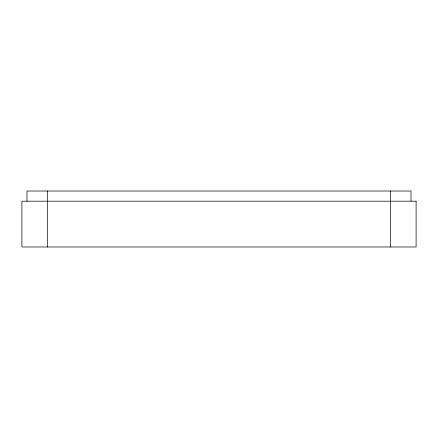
<?xml version="1.0" encoding="UTF-8"?>
<svg xmlns="http://www.w3.org/2000/svg" width="438" height="438" viewBox="0 0 438 438"><rect width="100%" height="100%" fill="white"/><g stroke="black" fill="none" stroke-linecap="round" stroke-linejoin="round"><path stroke-width="0.66" d="M411.014 201.195L411.014 191.023L26.986 191.023L26.986 201.195M390.669 191.023L390.669 246.977M47.331 191.023L47.331 246.977M416.1 201.195L21.9 201.195L21.9 246.977L416.1 246.977L416.1 201.195"/></g></svg>
